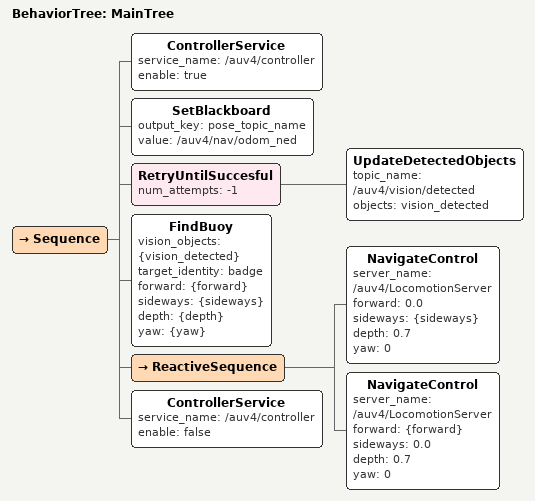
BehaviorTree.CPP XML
<root main_tree_to_execute="MainTree">
  <BehaviorTree ID="MainTree">
    <Sequence>
      <ControllerService service_name="/auv4/controller" enable="true"/>

      <SetBlackboard output_key="pose_topic_name" value="/auv4/nav/odom_ned"/>>

      <!-- 10 Second delay -->

      <!-- Hopefully it finds the object... -->
      <RetryUntilSuccesful num_attempts="-1">
        <UpdateDetectedObjects topic_name="/auv4/vision/detected" objects="vision_detected" />
      </RetryUntilSuccesful>

      <FindBuoy vision_objects="{vision_detected}" target_identity="badge" forward="{forward}" sideways="{sideways}" depth="{depth}" yaw="{yaw}"/>

      <ReactiveSequence>
        <!-- Move Sideways-->
        <NavigateControl server_name="/auv4/LocomotionServer" forward="0.0" sideways="{sideways}" depth="0.7" yaw="0"/>

        <!-- Move Forward -->
        <NavigateControl server_name="/auv4/LocomotionServer" forward="{forward}" sideways="0.0" depth="0.7" yaw="0"/>
      </ReactiveSequence>

      <ControllerService service_name="/auv4/controller" enable="false" />
    </Sequence>
  </BehaviorTree>
</root>
